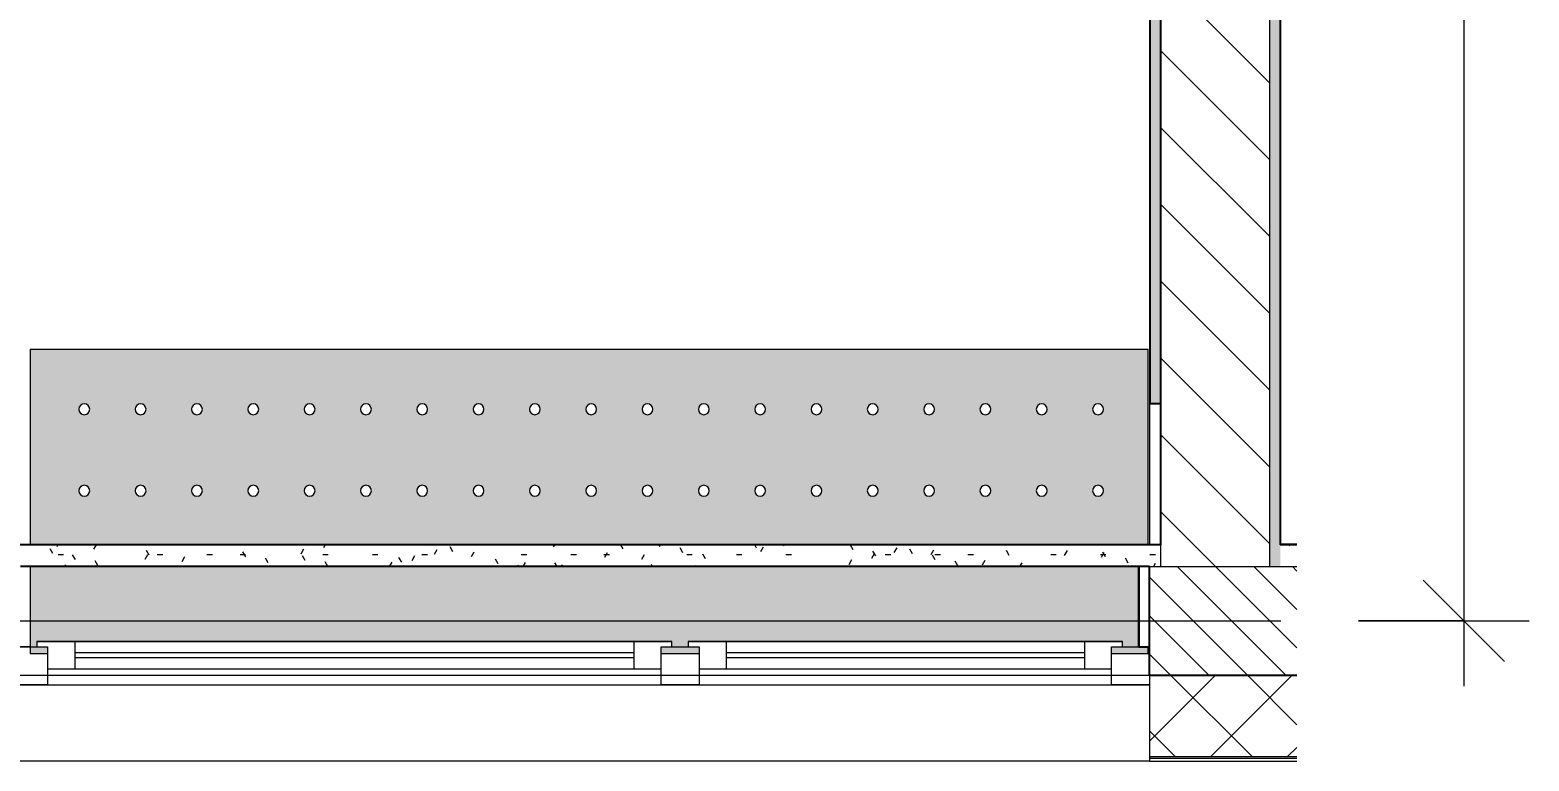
# Model space of a CAD drawing. Header units: millimetres. Extents: x 10406 to 76706, y -2377 to 12445.
# Drawn here: x 22747 to 25509, y -258 to 1088 of the extents above; entities that cross this region are included whole.
import ezdxf

# ---------------------------------------------------------------- set-up
doc = ezdxf.new("R2010")
doc.units = ezdxf.units.MM
for name, color, linetype, lineweight in [('A-ANNO-DIMS', 7, 'Continuous', 9), ('A-ANNO-DIMS-100', 7, 'Continuous', 9), ('A-GLAZ', 7, 'Continuous', 9), ('A-GLAZ-1', 7, 'Continuous', 13), ('A-WALL', 7, 'Continuous', 9), ('I-WALL', 7, 'Continuous', 9), ('Знаки', 7, 'Continuous', 9), ('Оси', 7, 'Continuous', 9)]:
    doc.layers.add(name, color=color, linetype=linetype, lineweight=lineweight)
for name, color, linetype, lineweight, true_color in [('A-WALL-1', 7, 'Continuous', 25, 0x3c3c3c), ('A-WALL-2', 7, 'Continuous', 13, 0x3c3c3c), ('A-WALL-FNSH-1', 7, 'Continuous', 13, 0x3c3c3c), ('A-WALL-FNSH-2', 7, 'Continuous', 9, 0x3c3c3c)]:
    doc.layers.add(name, color=color, linetype=linetype, lineweight=lineweight, true_color=true_color)
doc.styles.add('ISOCPEUR', font='isocpeur.ttf', dxfattribs={"width": 0.9, "height": 250})
doc.dimstyles.new('ISO-2_5_0_9К_БОЛЬШОЙ', dxfattribs={"dimscale": 304.8, "dimtxt": 248.995294, "dimasz": 0.492126, "dimexe": 0.393701, "dimexo": 0.984252, "dimgap": 0, "dimtad": 1, "dimdec": 0, "dimrnd": 10, "dimzin": 0, "dimdsep": 46, "dimtxsty": 'ISOCPEUR', "dimblk1": 'OBLIQUE', "dimblk2": 'OBLIQUE', "dimsah": 1, "dimcen": 0.09, "dimdle": 0.393701, "dimazin": 0, "dimtfac": 1, "dimtdec": 4, "dimtix": 1, "dimtmove": 0, "dimatfit": 3, "dimfxl": 1, "dimtvp": 1, "dimtolj": 1, "dimtzin": 0, "dimarcsym": 2})
pattern_1 = [(0, (0, 0), (121.92, 30.48), [10.058, -81.382, 10.058, -81.382, -487.68]), (0, (0, 0), (121.92, 30.48), [-182.88, 10.058, -172.822, 10.058, -81.382, -213.36]), (0, (0, 0), (121.92, 30.48), [-457.2, 10.058, -50.902, 10.058, -142.342]), (120, (45.72, 15.24), (-87.356454, 90.345817), [10.058, -81.382, 10.058, -81.382, -487.68]), (120, (45.72, 15.24), (-87.356454, 90.345817), [-182.88, 10.058, -172.822, 10.058, -81.382, -213.36]), (120, (45.72, 15.24), (-87.356454, 90.345817), [-457.2, 10.058, -50.902, 10.058, -142.342]), (240, (60.96, 76.2), (-34.563546, -120.825817), [10.058, -81.382, 10.058, -81.382, -487.68]), (240, (60.96, 76.2), (-34.563546, -120.825817), [-182.88, 10.058, -172.822, 10.058, -81.382, -213.36]), (240, (60.96, 76.2), (-34.563546, -120.825817), [-457.2, 10.058, -50.902, 10.058, -142.342])]

# ---------------------------------------------------------------- blocks, each defined once
blk = doc.blocks.new('120_Окно_СКБ_2Ст - 120_Окно_СКБ_2Ст 2100х2500 _мал створка СЛЕВА_-V1-План разверток пом_3_02_ Этаж 3')
at = {"layer": 'A-GLAZ'}
for p, q in [((1050, -57), (-1050, -57)), ((-930, -107), (-270, -107)), ((-100, -107), (930, -107)), ((-270, -117), (-930, -117)), ((930, -117), (-100, -117)), ((1012.4, -127), (1030, -127))]:
    blk.add_line(p, q, dxfattribs=at)
at = {"layer": 'A-GLAZ-1'}
for p, q in [((-1050, -127), (-1050, -57)), ((-1050, -57), (-980, -57)), ((-980, -57), (-980, -127)), ((-220, -127), (-220, -57)), ((-220, -57), (-150, -57)), ((-150, -57), (-150, -127)), ((980, -127), (980, -57)), ((980, -57), (1050, -57)), ((1050, -57), (1050, -127)), ((-220, -87), (-980, -87)), ((-980, -87), (-980, -127)), ((-930, -137), (-930, -87)), ((-270, -137), (-270, -87)), ((-220, -127), (-220, -87)), ((980, -87), (-150, -87)), ((-150, -87), (-150, -127)), ((-100, -137), (-100, -87)), ((930, -137), (930, -87)), ((980, -127), (980, -87)), ((-980, -127), (-1050, -127)), ((-980, -127), (-1000, -127)), ((-1000, -127), (-1000, -137)), ((-1000, -137), (-200, -137)), ((-200, -137), (-1000, -137)), ((-150, -127), (-220, -127)), ((-200, -127), (-220, -127)), ((-200, -137), (-200, -127)), ((-150, -127), (-170, -127)), ((-170, -127), (-170, -137)), ((-170, -137), (1000, -137)), ((1000, -137), (-170, -137)), ((1050, -127), (980, -127)), ((1000, -127), (980, -127)), ((1000, -137), (1000, -127))]:
    blk.add_line(p, q, dxfattribs=at)
blk = doc.blocks.new('Зашивка радиатора_ с перфорацией М5 - Зашивка радиатора_ с перфорацией М5-V12-План разверток пом_3_02_ Этаж 3')
at = {"layer": 'Знаки'}
h = blk.add_hatch(color=256, dxfattribs=at)
h.paths.add_polyline_path([(1750, 380), (1717.6, 380), (1717.6, 368), (1737.6, 368), (1737.6, 358), (567.6, 358), (567.6, 368), (587.6, 368), (587.6, 380), (517.6, 380), (517.6, 368), (537.6, 368), (537.6, 358), (-262.4, 358), (-262.4, 368), (-242.4, 368), (-242.4, 380), (-310, 380), (-310, 368), (-292.4, 367.3), (-292.4, 220), (1750, 220), (1750, 368)])
h.paths.add_polyline_path([(1717.6, 180), (-310, 180), (-310, -179.9), (1750, -179.9), (1750, 180)])
h.paths.add_polyline_path([(923.7, 90.4), (928.7, 89), (932.4, 85.4), (933.7, 80.4), (932.4, 75.4), (928.7, 71.7), (923.7, 70.4), (918.7, 71.7), (915.1, 75.4), (913.7, 80.4), (915.1, 85.4), (918.7, 89), (921.2, 90)])
h.paths.add_polyline_path([(1338.7, 90.4), (1343.7, 89), (1347.4, 85.4), (1348.7, 80.4), (1347.4, 75.4), (1343.7, 71.7), (1338.7, 70.4), (1333.7, 71.7), (1330.1, 75.4), (1328.7, 80.4), (1330.1, 85.4), (1333.7, 89), (1336.2, 90)])
h.paths.add_polyline_path([(1650, 90.4), (1655, 89), (1658.7, 85.4), (1660, 80.4), (1658.7, 75.4), (1655, 71.7), (1650, 70.4), (1645, 71.7), (1641.3, 75.4), (1640, 80.4), (1641.3, 85.4), (1645, 89), (1647.4, 90)])
h.paths.add_polyline_path([(1235, 90.4), (1240, 89), (1243.7, 85.4), (1245, 80.4), (1243.7, 75.4), (1240, 71.7), (1235, 70.4), (1230, 71.7), (1226.3, 75.4), (1225, 80.4), (1226.3, 85.4), (1230, 89), (1232.4, 90)])
h.paths.add_polyline_path([(820, 90.4), (825, 89), (828.7, 85.4), (830, 80.4), (828.7, 75.4), (825, 71.7), (820, 70.4), (815, 71.7), (811.3, 75.4), (810, 80.4), (811.3, 85.4), (815, 89), (817.4, 90)])
h.paths.add_polyline_path([(1442.5, 90.4), (1447.5, 89), (1451.2, 85.4), (1452.5, 80.3), (1451.2, 75.4), (1447.5, 71.7), (1442.5, 70.4), (1437.5, 71.7), (1433.8, 75.4), (1432.5, 80.4), (1433.8, 85.4), (1437.5, 89), (1439.9, 90)])
h.paths.add_polyline_path([(1027.5, 90.4), (1032.5, 89), (1036.2, 85.4), (1037.5, 80.4), (1036.2, 75.4), (1032.5, 71.7), (1027.5, 70.4), (1022.5, 71.7), (1018.8, 75.4), (1017.5, 80.4), (1018.8, 85.4), (1022.5, 89), (1024.9, 90)])
h.paths.add_polyline_path([(1546.2, 90.4), (1551.8, 88.6), (1554.9, 85.4), (1556.2, 80.4), (1554.9, 75.4), (1551.2, 71.7), (1546.2, 70.4), (1541.2, 71.7), (1537.6, 75.4), (1536.2, 80.4), (1537.6, 85.4), (1541.2, 89), (1543.7, 90)])
h.paths.add_polyline_path([(1131.2, 90.4), (1136.2, 89), (1139.9, 85.4), (1141.2, 80.4), (1139.9, 75.4), (1136.2, 71.7), (1131.2, 70.4), (1126.2, 71.7), (1122.6, 75.4), (1121.2, 80.4), (1122.6, 85.4), (1126.2, 89), (1128.7, 90)])
h.paths.add_polyline_path([(612.5, 90.4), (617.5, 89), (621.2, 85.4), (622.5, 80.4), (621.2, 75.4), (617.5, 71.7), (612.5, 70.4), (607.5, 71.7), (603.8, 75.4), (602.5, 80.4), (603.8, 85.4), (608.1, 89.3), (609.9, 90)])
h.paths.add_polyline_path([(-217.5, 90.4), (-212.5, 89), (-208.8, 85.4), (-207.5, 80.4), (-208.8, 75.4), (-212.5, 71.7), (-217.5, 70.4), (-222.5, 71.7), (-226.2, 75.4), (-227.5, 80.4), (-226.2, 85.4), (-222.5, 89), (-220.1, 90)])
h.paths.add_polyline_path([(508.7, 90.4), (513.7, 89), (517.4, 85.4), (518.7, 80.4), (517.4, 75.4), (513.7, 71.7), (508.7, 70.4), (503.7, 71.7), (500.1, 75.4), (498.7, 80.4), (500.1, 85.4), (503.7, 89), (506.2, 90)])
h.paths.add_polyline_path([(301.2, 90.4), (306.2, 89), (310.1, 84.9), (311.2, 80.4), (309.9, 75.4), (306.2, 71.7), (301.2, 70.4), (296.2, 71.7), (292.6, 75.4), (291.2, 80.4), (292.6, 85.4), (296.2, 89), (298.7, 90)])
h.paths.add_polyline_path([(197.5, 90.4), (202.5, 89), (206.2, 85.4), (207.5, 80.4), (206.2, 75.4), (202.5, 71.7), (197.5, 70.4), (192.5, 71.7), (188.8, 75.4), (187.5, 80.4), (188.8, 85.4), (192.5, 89), (194.9, 90)])
h.paths.add_polyline_path([(-10, 90.4), (-5, 89), (-1.3, 85.4), (0, 80.4), (-1.3, 75.4), (-5, 71.7), (-10, 70.4), (-15, 71.7), (-18.7, 75.4), (-20, 80.4), (-18.7, 85.4), (-15, 89), (-12.6, 90)])
h.paths.add_polyline_path([(-113.8, 90.4), (-108.8, 89), (-105.1, 85.4), (-103.8, 80.4), (-105.1, 75.4), (-108.8, 71.7), (-113.8, 70.4), (-118.8, 71.7), (-122.4, 75.4), (-123.8, 80.4), (-122.4, 85.4), (-118.8, 89), (-116.3, 90)])
h.paths.add_polyline_path([(93.7, 90.4), (98.7, 89), (102.4, 85.4), (103.7, 80.4), (102.4, 75.4), (98.7, 71.7), (93.7, 70.4), (88.7, 71.7), (85.1, 75.4), (83.7, 80.4), (85.1, 85.4), (88.7, 89), (91.2, 90)])
h.paths.add_polyline_path([(716.2, 90.4), (721.2, 89), (724.9, 85.4), (726.2, 80.4), (724.9, 75.4), (721.2, 71.7), (716.2, 70.4), (711.2, 71.7), (707.5, 75.7), (706.2, 80.4), (707.6, 85.4), (711.2, 89), (713.7, 90)])
h.paths.add_polyline_path([(405, 90.4), (410, 89), (413.7, 85.4), (415, 80.4), (413.7, 75.4), (409.5, 71.5), (405, 70.4), (400, 71.7), (396.3, 75.4), (395, 80.4), (396.3, 85.4), (400, 89), (402.4, 90)])
h.paths.add_polyline_path([(923.7, -59.6), (928.7, -61), (932.4, -64.6), (933.7, -69.6), (932.4, -74.6), (928.7, -78.3), (923.7, -79.6), (918.7, -78.3), (914.9, -74.2), (913.7, -69.6), (915.1, -64.6), (918.7, -61), (921.2, -60)])
h.paths.add_polyline_path([(1235, -59.6), (1240, -61), (1243.7, -64.6), (1245, -69.6), (1243.7, -74.6), (1240, -78.3), (1235, -79.6), (1230, -78.3), (1226.2, -74.2), (1225, -69.6), (1226.3, -64.6), (1230, -61), (1232.4, -60)])
h.paths.add_polyline_path([(1442.5, -59.6), (1447.5, -61), (1451.2, -64.6), (1452.5, -69.6), (1451.2, -74.6), (1447.5, -78.3), (1442.5, -79.6), (1437.5, -78.3), (1433.7, -74.2), (1432.5, -69.6), (1433.8, -64.6), (1437.5, -61), (1439.9, -60)])
h.paths.add_polyline_path([(1027.5, -59.6), (1032.5, -61), (1036.2, -64.6), (1037.5, -69.6), (1036.2, -74.6), (1032.5, -78.3), (1027.5, -79.6), (1022.5, -78.3), (1018.7, -74.2), (1017.5, -69.6), (1018.8, -64.6), (1022.5, -61), (1024.9, -60)])
h.paths.add_polyline_path([(716.2, -59.6), (721.2, -61), (724.9, -64.6), (726.2, -69.6), (724.9, -74.6), (721.2, -78.3), (716.2, -79.6), (711.2, -78.3), (707.5, -74.3), (706.2, -69.6), (707.6, -64.6), (711.2, -61), (713.7, -60)])
h.paths.add_polyline_path([(1546.2, -59.6), (1551.2, -61), (1554.9, -64.6), (1556.2, -69.6), (1554.9, -74.6), (1551.2, -78.3), (1546.2, -79.6), (1541.2, -78.3), (1537.4, -74.2), (1536.2, -69.6), (1537.6, -64.6), (1541.2, -61), (1543.7, -60)])
h.paths.add_polyline_path([(1131.2, -59.6), (1136.2, -61), (1139.9, -64.6), (1141.2, -69.6), (1139.9, -74.6), (1136.2, -78.3), (1131.2, -79.6), (1126.2, -78.3), (1122.4, -74.2), (1121.2, -69.6), (1122.6, -64.6), (1126.2, -61), (1128.7, -60)])
h.paths.add_polyline_path([(820, -59.6), (825, -61), (828.7, -64.6), (830, -69.6), (828.7, -74.6), (825, -78.3), (820, -79.6), (815, -78.3), (811.2, -74.2), (810, -69.6), (811.3, -64.6), (815, -61), (817.4, -60)])
h.paths.add_polyline_path([(1338.7, -59.6), (1343.7, -61), (1347.4, -64.6), (1348.7, -69.6), (1347.4, -74.6), (1343.7, -78.3), (1338.7, -79.6), (1333.7, -78.3), (1329.9, -74.2), (1328.7, -69.6), (1330.1, -64.6), (1333.7, -61), (1336.2, -60)])
h.paths.add_polyline_path([(1650, -59.6), (1655, -61), (1658.7, -64.6), (1660, -69.6), (1658.7, -74.6), (1655, -78.3), (1650, -79.6), (1645, -78.3), (1641.2, -74.2), (1640, -69.6), (1641.3, -64.6), (1645, -61), (1647.4, -60)])
h.paths.add_polyline_path([(-217.5, -59.6), (-212.5, -61), (-208.8, -64.6), (-207.5, -69.6), (-208.8, -74.6), (-212.5, -78.3), (-217.5, -79.6), (-222.5, -78.3), (-226.3, -74.2), (-227.5, -69.6), (-226.2, -64.6), (-222.5, -61), (-220.1, -60)])
h.paths.add_polyline_path([(612.5, -59.6), (617.5, -61), (621.2, -64.6), (622.5, -69.6), (621.2, -74.6), (617.5, -78.3), (612.5, -79.6), (607.5, -78.3), (603.8, -74.6), (602.5, -69.6), (603.8, -64.6), (608.1, -60.7), (609.9, -60)])
h.paths.add_polyline_path([(-10, -59.6), (-5, -61), (-1.3, -64.6), (0, -69.6), (-1.3, -74.6), (-5, -78.3), (-10, -79.6), (-15, -78.3), (-18.8, -74.2), (-20, -69.6), (-18.7, -64.6), (-15, -61), (-12.6, -60)])
h.paths.add_polyline_path([(197.5, -59.6), (202.5, -61), (206.2, -64.6), (207.5, -69.6), (206.2, -74.6), (202.5, -78.3), (197.5, -79.6), (192.5, -78.3), (188.7, -74.2), (187.5, -69.6), (188.8, -64.6), (192.5, -61), (194.9, -60)])
h.paths.add_polyline_path([(405, -59.6), (410, -61), (413.7, -64.6), (415, -69.6), (413.7, -74.6), (409.5, -78.5), (405, -79.6), (400, -78.3), (396.3, -74.6), (395, -69.6), (396.3, -64.6), (400, -61), (402.4, -60)])
h.paths.add_polyline_path([(301.2, -59.6), (306.2, -61), (310.1, -65.1), (311.2, -69.6), (309.9, -74.6), (306.2, -78.3), (301.2, -79.6), (296.2, -78.3), (292.4, -74.2), (291.2, -69.6), (292.6, -64.6), (296.2, -61), (298.7, -60)])
h.paths.add_polyline_path([(93.7, -59.6), (98.7, -61), (102.4, -64.6), (103.7, -69.6), (102.4, -74.6), (98.7, -78.3), (93.7, -79.6), (88.7, -78.3), (84.9, -74.2), (83.7, -69.6), (85.1, -64.6), (88.7, -61), (91.2, -60)])
h.paths.add_polyline_path([(508.7, -59.6), (513.7, -61), (517.4, -64.6), (518.7, -69.6), (517.4, -74.6), (513.7, -78.3), (508.7, -79.6), (503.7, -78.3), (500.1, -74.6), (498.7, -69.6), (500.1, -64.6), (503.7, -61), (506.2, -60)])
h.paths.add_polyline_path([(-113.8, -59.6), (-108.8, -61), (-105.1, -64.6), (-103.8, -69.6), (-105.1, -74.6), (-108.8, -78.3), (-113.8, -79.6), (-118.8, -78.3), (-122.6, -74.2), (-123.8, -69.6), (-122.4, -64.6), (-118.8, -61), (-116.3, -60)])
for p, q in [((-242.4, 380), (-310, 380)), ((-310, 380), (-310, 368)), ((587.6, 380), (517.6, 380)), ((1750, 380), (1717.6, 380)), ((1750, 220), (1750, 380)), ((-310, 180), (-310, -179.9)), ((1750, -179.9), (1750, 180)), ((-310, -179.9), (1750, -179.9))]:
    blk.add_line(p, q, dxfattribs=at)
for centre, start, end in [((-217.5, 80.4), 0, 180), ((-113.8, 80.4), 0, 180), ((-10, 80.4), 0, 180), ((93.7, 80.4), 0, 180), ((197.5, 80.4), 0, 180), ((301.2, 80.4), 0, 180), ((405, 80.4), 0, 180), ((508.7, 80.4), 0, 180), ((612.5, 80.4), 0, 180), ((716.2, 80.4), 0, 180), ((820, 80.4), 0, 180), ((923.7, 80.4), 0, 180), ((1027.5, 80.4), 0, 180), ((1131.2, 80.4), 0, 180), ((1235, 80.4), 0, 180), ((1338.7, 80.4), 0, 180), ((1442.5, 80.4), 0, 180), ((1546.2, 80.4), 0, 180), ((1650, 80.4), 0, 180), ((-217.5, 80.4), 180, 0), ((-113.8, 80.4), 180, 0), ((-10, 80.4), 180, 360), ((93.7, 80.4), 180, 0), ((197.5, 80.4), 180, 0), ((301.2, 80.4), 180, 0), ((405, 80.4), 180, 0), ((508.7, 80.4), 180, 0), ((612.5, 80.4), 180, 0), ((716.2, 80.4), 180, 0), ((820, 80.4), 180, 0), ((923.7, 80.4), 180, 360), ((1027.5, 80.4), 180, 0), ((1131.2, 80.4), 180, 360), ((1235, 80.4), 180, 0), ((1338.7, 80.4), 180, 0), ((1442.5, 80.4), 180, 360), ((1546.2, 80.4), 180, 0), ((1650, 80.4), 180, 360), ((-217.5, -69.6), 0, 180), ((-217.5, -69.6), 180, 0), ((-113.8, -69.6), 0, 180), ((-113.8, -69.6), 180, 0), ((-10, -69.6), 0, 180), ((-10, -69.6), 180, 0), ((93.7, -69.6), 0, 180), ((93.7, -69.6), 180, 0), ((197.5, -69.6), 0, 180), ((197.5, -69.6), 180, 0), ((301.2, -69.6), 0, 180), ((301.2, -69.6), 180, 0), ((405, -69.6), 0, 180), ((405, -69.6), 180, 0), ((508.7, -69.6), 0, 180), ((508.7, -69.6), 180, 0), ((612.5, -69.6), 0, 180), ((612.5, -69.6), 180, 0), ((716.2, -69.6), 0, 180), ((716.2, -69.6), 180, 0), ((820, -69.6), 0, 180), ((820, -69.6), 180, 0), ((923.7, -69.6), 0, 180), ((923.7, -69.6), 180, 0), ((1027.5, -69.6), 0, 180), ((1027.5, -69.6), 180, 0), ((1131.2, -69.6), 0, 180), ((1131.2, -69.6), 180, 0), ((1235, -69.6), 0, 180), ((1235, -69.6), 180, 0), ((1338.7, -69.6), 0, 180), ((1338.7, -69.6), 180, 0), ((1442.5, -69.6), 0, 180), ((1442.5, -69.6), 180, 0), ((1546.2, -69.6), 0, 180), ((1546.2, -69.6), 180, 0), ((1650, -69.6), 0, 180), ((1650, -69.6), 180, 0)]:
    blk.add_arc(centre, 10, start, end, dxfattribs=at)
blk = doc.blocks.new('DIMBLOCK6-План разверток пом_3_02_ Этаж 3')
at = {"layer": 'A-ANNO-DIMS-100', "lineweight": 20}
for p, q in [((25389.1, 3600), (25314.1, 3675)), ((25389.1, 3600), (25464.1, 3525)), ((25389.1, 0), (25314.1, 75)), ((25389.1, 0), (25464.1, -75))]:
    blk.add_line(p, q, dxfattribs=at)
at = {"layer": 'A-ANNO-DIMS-100'}
for p, q in [((25195.2, 3600), (25509.1, 3600)), ((25389.1, 3600), (25195.2, 3600)), ((25389.1, 3600), (25389.1, -120)), ((25195.2, 0), (25509.1, 0)), ((25389.1, 0), (25195.2, 0))]:
    blk.add_line(p, q, dxfattribs=at)
at = {"layer": 'A-ANNO-DIMS-100', "color": 0, "insert": (25062.5, 1484), "char_height": 250, "width": 758.478, "attachment_point": 1, "rotation": 90, "line_spacing_factor": 1.149209, "style": 'ISOCPEUR'}
blk.add_mtext('3600', dxfattribs=at)
blk = doc.blocks.new('_Oblique')
at = {"color": 0, "linetype": 'ByBlock', "lineweight": -2}
blk.add_line((-0.5, -0.5), (0.5, 0.5), dxfattribs=at)

msp = doc.modelspace()

# ---------------------------------------------------------------- hatches: boundary and pattern name
at = {"layer": 'A-WALL'}
h = msp.add_hatch(dxfattribs=at)
h.set_pattern_fill('FP_1', color=256, style=0, pattern_type=2)
h.set_pattern_definition([(135, (0, 0), (-35.35534, -35.35534), [])])
h.paths.add_polyline_path([(24810, -100), (25081.5, -100), (25081.5, 100), (24810, 100), (24810, -56)])
h.paths.add_polyline_path([(20313.3, -100), (20710, -100), (20710, 100), (19360, 100), (19360, -100), (19518.6, -100)])
h.paths.add_polyline_path([(22697.4, -100), (22710, -100), (22710, 100), (21610, 100), (21610, -100), (21902.7, -100)])
h.paths.add_polyline_path([(15545.1, -100), (15610, -100), (15610, 100), (14860, 100), (14860, -100)])
h.paths.add_polyline_path([(17260, -100), (17260, 100), (16510, 100), (16510, -100), (17134.5, -100)])
h = msp.add_hatch(dxfattribs=at)
h.set_pattern_fill('FP_3', color=256, style=0, pattern_type=2)
h.set_pattern_definition([(45, (0, 0), (-70.71068, 70.71068), []), (135, (0, 0), (-70.71068, -70.71068), [])])
h.paths.add_polyline_path([(25081.5, -250), (25081.5, -100), (24810, -100), (24810, -250)])
h.paths.add_polyline_path([(22697.4, -250), (22710, -250), (22710, -100), (21610, -100), (21610, -250), (21902.7, -250)])
h.paths.add_polyline_path([(20313.3, -250), (20710, -250), (20710, -100), (19360, -100), (19360, -250), (19518.6, -250)])
h.paths.add_polyline_path([(16510, -250), (17260, -250), (17260, -100), (16510, -100)])
h.paths.add_polyline_path([(15545.1, -250), (15610, -250), (15610, -100), (14860, -100), (14860, -250)])
h.paths.add_polyline_path([(12760, -250), (12760, -100), (12366.4, -100), (12366.4, -250)])
at = {"layer": 'I-WALL'}
h = msp.add_hatch(dxfattribs=at)
h.set_pattern_fill('FP_8', color=256, style=0, pattern_type=2)
h.set_pattern_definition(pattern_1)
h.paths.add_polyline_path([(24810.7, 400), (24830.7, 400), (24830.7, 7700), (24810.7, 7700), (24810.7, 458.5)])
h = msp.add_hatch(dxfattribs=at)
h.set_pattern_fill('FP_2', color=256, style=0, pattern_type=2)
h.set_pattern_definition([(135, (0, 0), (-70.71068, -70.71068), [])])
h.paths.add_polyline_path([(24830.7, 100), (25030.7, 100), (25030.7, 7700), (24830.7, 7700), (24830.7, 140)])
h = msp.add_hatch(dxfattribs=at)
h.set_pattern_fill('FP_8', color=256, style=0, pattern_type=2)
h.set_pattern_definition(pattern_1)
h.paths.add_polyline_path([(25050.7, 100), (25050.7, 6800), (25030.7, 6800), (25030.7, 100)])
h = msp.add_hatch(dxfattribs=at)
h.set_pattern_fill('FP_8', color=256, style=0, pattern_type=2)
h.set_pattern_definition(pattern_1)
h.paths.add_polyline_path([(24810, 100), (24830.7, 100), (24830.7, 140), (22530, 140), (22530, 100), (24684.1, 100)])
h = msp.add_hatch(dxfattribs=at)
h.set_pattern_fill('FP_8', color=256, style=0, pattern_type=2)
h.set_pattern_definition(pattern_1)
h.paths.add_polyline_path([(25081.5, 100), (25081.5, 140), (25050.7, 140), (25050.7, 100)])
h = msp.add_hatch(dxfattribs=at)
h.set_pattern_fill('FP_8', color=256, style=0, pattern_type=2)
h.set_pattern_definition(pattern_1)
h.paths.add_polyline_path([(24810, -48), (24810, 100), (24790, 100), (24790, -48)])

# ---------------------------------------------------------------- linework, layer by layer
at = {"layer": 'A-WALL'}
for p, q in [((25030.7, 6900), (25030.7, 100)), ((24830.7, 100), (24830.7, 140)), ((24810, 100), (25050.7, 100)), ((25050.7, 100), (25081.5, 100)), ((22710, -100), (24810, -100)), ((24810, -258), (22710, -258)), ((24810, -250), (25081.5, -250))]:
    msp.add_line(p, q, dxfattribs=at)
at = {"layer": 'A-WALL-1'}
for p, q in [((24830.7, 140), (24830.7, 7700)), ((25050.7, 6800), (25050.7, 140)), ((24810.7, 6779), (24810.7, 400)), ((24810.7, 400), (24830.7, 400)), ((24830.7, 140), (22530, 140)), ((25081.5, 140), (25050.7, 140)), ((24810, 100), (22730, 100)), ((24790, 100), (24790, -48)), ((24810, -100), (24810, 100)), ((24790, -48), (24810, -48)), ((24810, -100), (25081.5, -100))]:
    msp.add_line(p, q, dxfattribs=at)
at = {"layer": 'A-WALL-2'}
msp.add_line((24810, -100), (24810, -250), dxfattribs=at)
at = {"layer": 'A-WALL-FNSH-1'}
for p, q in [((25051.7, 400), (25051.7, 6799)), ((24809.7, 6779), (24809.7, 140)), ((24810.7, 140), (24810.7, 400)), ((25050.7, 400), (25051.7, 400)), ((25081.5, 141), (25050.7, 141)), ((24789, 100), (24789, -48)), ((24789, -48), (24790, -48)), ((24810, -250), (24810, -253)), ((24810, -253), (25081.5, -253))]:
    msp.add_line(p, q, dxfattribs=at)
at = {"layer": 'A-WALL-FNSH-2'}
for p, q in [((24810, -253), (24810, -258)), ((24810, -258), (25081.5, -258))]:
    msp.add_line(p, q, dxfattribs=at)
at = {"layer": 'I-WALL'}
msp.add_line((24807.6, 141), (24810.7, 141), dxfattribs=at)
at = {"layer": 'Оси'}
msp.add_line((22551.7, 0), (25051.7, 0), dxfattribs=at)

# ---------------------------------------------------------------- block references
at = {"layer": 'A-GLAZ', "rotation": 180}
msp.add_blockref('120_Окно_СКБ_2Ст - 120_Окно_СКБ_2Ст 2100х2500 _мал створка СЛЕВА_-V1-План разверток пом_3_02_ Этаж 3', (23760, -175), dxfattribs=at)
at = {"layer": 'Знаки', "rotation": 180}
msp.add_blockref('Зашивка радиатора_ с перфорацией М5 - Зашивка радиатора_ с перфорацией М5-V12-План разверток пом_3_02_ Этаж 3', (24497.6, 320), dxfattribs=at)

# ---------------------------------------------------------------- dimensions: what is measured, and where the dimension line sits
at = {"layer": 'A-ANNO-DIMS'}
dim = msp.add_linear_dim(base=(25389.1, 0), p1=(25495.2, 3600), p2=(25495.2, 0), angle=90, dimstyle='ISO-2_5_0_9К_БОЛЬШОЙ', override={"dimpost": '<>', "dimfxl": 3600}, dxfattribs=at)
dim.commit()
dim.dimension.update_dxf_attribs({"geometry": 'DIMBLOCK6-План разверток пом_3_02_ Этаж 3', "text_midpoint": (25264.1, 1800)})

doc.saveas('drawing.dxf')
